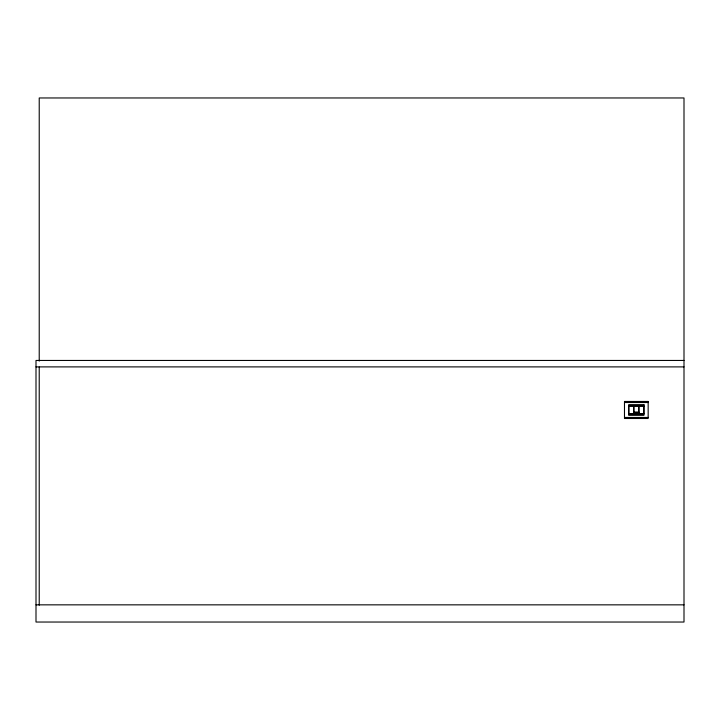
<?xml version="1.0" encoding="UTF-8"?>
<svg xmlns="http://www.w3.org/2000/svg" width="720" height="720" viewBox="0 0 720 720"><rect width="100%" height="100%" fill="white"/><g stroke="black" fill="none" stroke-linecap="round" stroke-linejoin="round"><path stroke-width="1.08" d="M684 360.45L36 360.45L36 622.035L684 622.035L684 97.965L39.222 97.965L39.222 361.143M36 366.894L684 366.894M624.483 401.454L648.162 401.454M624.483 402.516L648.162 402.516M628.713 405.882L643.932 405.882M633.861 412.056L638.784 412.029M633.861 412.668L638.784 412.641M628.713 414.027L643.932 414.027M624.483 417.456L648.162 417.456M36 604.845L684 604.845M648.162 401.463L648.162 418.491L624.483 418.5L624.483 401.463M638.91 406.008L638.91 413.901M638.784 406.008L638.784 413.901M633.861 406.008L633.861 413.901M633.735 406.008L633.735 413.901M39.222 367.038L39.222 605.187M643.932 404.64L628.713 404.64L628.713 415.323L643.932 415.323L643.932 404.64M643.806 406.008L628.839 406.008L628.839 413.901L643.806 413.901L643.806 406.008"/></g></svg>
